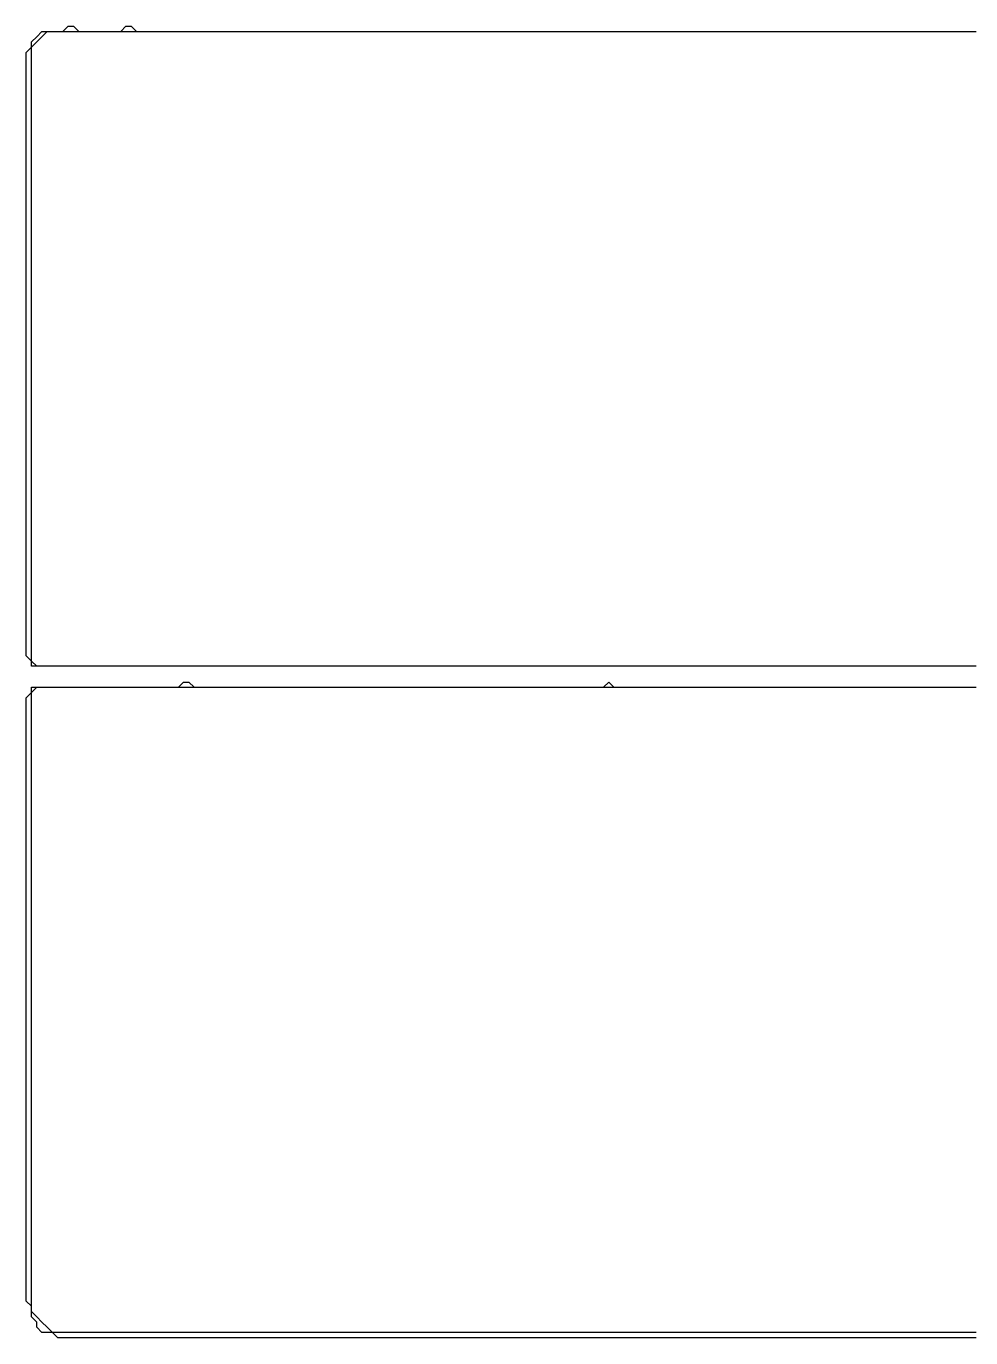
# Model space of a CAD drawing. Header units: metres. Extents: x 110 to 915, y 38 to 623.
# Drawn here: x 120 to 300, y 373 to 623 of the extents above; entities that cross this region are included whole.
import ezdxf

# ---------------------------------------------------------------- set-up
doc = ezdxf.new("R2010")
doc.units = ezdxf.units.M

msp = doc.modelspace()

# ---------------------------------------------------------------- linework, layer by layer
for points in [[(301, 501, 0), (300, 501, 0), (299, 501, 0), (298, 501, 0), (297, 501, 0), (296, 501, 0), (295, 501, 0), (294, 501, 0), (293, 501, 0), (292, 501, 0), (291, 501, 0), (290, 501, 0), (289, 501, 0), (288, 501, 0), (287, 501, 0), (286, 501, 0), (285, 501, 0), (284, 501, 0), (283, 501, 0), (282, 501, 0), (281, 501, 0), (280, 501, 0), (279, 501, 0), (278, 501, 0), (277, 501, 0), (276, 501, 0), (275, 501, 0), (274, 501, 0), (273, 501, 0), (272, 501, 0), (271, 501, 0), (270, 501, 0), (269, 501, 0), (268, 501, 0), (267, 501, 0), (266, 501, 0), (265, 501, 0), (264, 501, 0), (263, 501, 0), (262, 501, 0), (261, 501, 0), (260, 501, 0), (259, 501, 0), (258, 501, 0), (257, 501, 0), (256, 501, 0), (255, 501, 0), (254, 501, 0), (253, 501, 0), (252, 501, 0), (251, 501, 0), (250, 501, 0), (249, 501, 0), (248, 501, 0), (247, 501, 0), (246, 501, 0), (245, 501, 0), (244, 501, 0), (243, 501, 0), (242, 501, 0), (241, 501, 0), (240, 501, 0), (239, 501, 0), (238, 501, 0), (237, 501, 0), (236, 501, 0), (235, 501, 0), (234, 501, 0), (233, 501, 0), (232, 501, 0), (231, 501, 0), (230, 501, 0), (229, 501, 0), (228, 501, 0), (227, 501, 0), (226, 501, 0), (225, 501, 0), (224, 501, 0), (223, 501, 0), (222, 501, 0), (221, 501, 0), (220, 501, 0), (219, 501, 0), (218, 501, 0), (217, 501, 0), (216, 501, 0), (215, 501, 0), (214, 501, 0), (213, 501, 0), (212, 501, 0), (211, 501, 0), (210, 501, 0), (209, 501, 0), (208, 501, 0), (207, 501, 0), (206, 501, 0), (205, 501, 0), (204, 501, 0), (203, 501, 0), (202, 501, 0), (201, 501, 0), (200, 501, 0), (199, 501, 0), (198, 501, 0), (197, 501, 0), (196, 501, 0), (195, 501, 0), (194, 501, 0), (193, 501, 0), (192, 501, 0), (191, 501, 0), (190, 501, 0), (189, 501, 0), (188, 501, 0), (187, 501, 0), (186, 501, 0), (185, 501, 0), (184, 501, 0), (183, 501, 0), (182, 501, 0), (181, 501, 0), (180, 501, 0), (179, 501, 0), (178, 501, 0), (177, 501, 0), (176, 501, 0), (175, 501, 0), (174, 501, 0), (173, 501, 0), (172, 501, 0), (171, 501, 0), (170, 501, 0), (169, 501, 0), (168, 501, 0), (167, 501, 0), (166, 501, 0), (165, 501, 0), (164, 501, 0), (163, 501, 0), (162, 501, 0), (161, 501, 0), (160, 501, 0), (159, 501, 0), (158, 501, 0), (157, 501, 0), (156, 501, 0), (155, 501, 0), (154, 501, 0), (153, 501, 0), (152, 501, 0), (151, 501, 0), (150, 501, 0), (149, 501, 0), (148, 501, 0), (147, 501, 0), (146, 501, 0), (145, 501, 0), (144, 501, 0), (143, 501, 0), (142, 501, 0), (141, 501, 0), (140, 501, 0), (139, 501, 0), (138, 501, 0), (137, 501, 0), (136, 501, 0), (135, 501, 0), (134, 501, 0), (133, 501, 0), (132, 501, 0), (131, 501, 0), (130, 501, 0), (129, 501, 0), (128, 501, 0), (127, 501, 0), (126, 501, 0), (125, 501, 0), (124, 501, 0), (123, 501, 0), (122, 501, 0), (121, 502, 0), (121, 503, 0), (121, 504, 0), (121, 505, 0), (121, 506, 0), (121, 507, 0), (121, 508, 0), (121, 509, 0), (121, 510, 0), (121, 511, 0), (121, 512, 0), (121, 513, 0), (121, 514, 0), (121, 515, 0), (121, 516, 0), (121, 517, 0), (121, 518, 0), (121, 519, 0), (121, 520, 0), (121, 521, 0), (121, 522, 0), (121, 523, 0), (121, 524, 0), (121, 525, 0), (121, 526, 0), (121, 527, 0), (121, 528, 0), (121, 529, 0), (121, 530, 0), (121, 531, 0), (121, 532, 0), (121, 533, 0), (121, 534, 0), (121, 535, 0), (121, 536, 0), (121, 537, 0), (121, 538, 0), (121, 539, 0), (121, 540, 0), (121, 541, 0), (121, 542, 0), (121, 543, 0), (121, 544, 0), (121, 545, 0), (121, 546, 0), (121, 547, 0), (121, 548, 0), (121, 549, 0), (121, 550, 0), (121, 551, 0), (121, 552, 0), (121, 553, 0), (121, 554, 0), (121, 555, 0), (121, 556, 0), (121, 557, 0), (121, 558, 0), (121, 559, 0), (121, 560, 0), (121, 561, 0), (121, 562, 0), (121, 563, 0), (121, 564, 0), (121, 565, 0), (121, 566, 0), (121, 567, 0), (121, 568, 0), (121, 569, 0), (121, 570, 0), (121, 571, 0), (121, 572, 0), (121, 573, 0), (121, 574, 0), (121, 575, 0), (121, 576, 0), (121, 577, 0), (121, 578, 0), (121, 579, 0), (121, 580, 0), (121, 581, 0), (121, 582, 0), (121, 583, 0), (121, 584, 0), (121, 585, 0), (121, 586, 0), (121, 587, 0), (121, 588, 0), (121, 589, 0), (121, 590, 0), (121, 591, 0), (121, 592, 0), (121, 593, 0), (121, 594, 0), (121, 595, 0), (121, 596, 0), (121, 597, 0), (121, 598, 0), (121, 599, 0), (121, 600, 0), (121, 601, 0), (121, 602, 0), (121, 603, 0), (121, 604, 0), (121, 605, 0), (121, 606, 0), (121, 607, 0), (121, 608, 0), (121, 609, 0), (121, 610, 0), (121, 611, 0), (121, 612, 0), (121, 613, 0), (121, 614, 0), (121, 615, 0), (121, 616, 0), (121, 617, 0), (121, 618, 0), (121, 619, 0), (122, 620, 0), (123, 621, 0), (124, 622, 0), (125, 622, 0), (126, 622, 0), (127, 622, 0), (128, 622, 0), (129, 622, 0), (130, 622, 0), (131, 622, 0), (132, 622, 0), (133, 622, 0), (134, 622, 0), (135, 622, 0), (136, 622, 0), (137, 622, 0), (138, 622, 0), (139, 622, 0), (140, 622, 0), (141, 622, 0), (142, 622, 0), (143, 622, 0), (144, 622, 0), (145, 622, 0), (146, 622, 0), (147, 622, 0), (148, 622, 0), (149, 622, 0), (150, 622, 0), (151, 622, 0), (152, 622, 0), (153, 622, 0), (154, 622, 0), (155, 622, 0), (156, 622, 0), (157, 622, 0), (158, 622, 0), (159, 622, 0), (160, 622, 0), (161, 622, 0), (162, 622, 0), (163, 622, 0), (164, 622, 0), (165, 622, 0), (166, 622, 0), (167, 622, 0), (168, 622, 0), (169, 622, 0), (170, 622, 0), (171, 622, 0), (172, 622, 0), (173, 622, 0), (174, 622, 0), (175, 622, 0), (176, 622, 0), (177, 622, 0), (178, 622, 0), (179, 622, 0), (180, 622, 0), (181, 622, 0), (182, 622, 0), (183, 622, 0), (184, 622, 0), (185, 622, 0), (186, 622, 0), (187, 622, 0), (188, 622, 0), (189, 622, 0), (190, 622, 0), (191, 622, 0), (192, 622, 0), (193, 622, 0), (194, 622, 0), (195, 622, 0), (196, 622, 0), (197, 622, 0), (198, 622, 0), (199, 622, 0), (200, 622, 0), (201, 622, 0), (202, 622, 0), (203, 622, 0), (204, 622, 0), (205, 622, 0), (206, 622, 0), (207, 622, 0), (208, 622, 0), (209, 622, 0), (210, 622, 0), (211, 622, 0), (212, 622, 0), (213, 622, 0), (214, 622, 0), (215, 622, 0), (216, 622, 0), (217, 622, 0), (218, 622, 0), (219, 622, 0), (220, 622, 0), (221, 622, 0), (222, 622, 0), (223, 622, 0), (224, 622, 0), (225, 622, 0), (226, 622, 0), (227, 622, 0), (228, 622, 0), (229, 622, 0), (230, 622, 0), (231, 622, 0), (232, 622, 0), (233, 622, 0), (234, 622, 0), (235, 622, 0), (236, 622, 0), (237, 622, 0), (238, 622, 0), (239, 622, 0), (240, 622, 0), (241, 622, 0), (242, 622, 0), (243, 622, 0), (244, 622, 0), (245, 622, 0), (246, 622, 0), (247, 622, 0), (248, 622, 0), (249, 622, 0), (250, 622, 0), (251, 622, 0), (252, 622, 0), (253, 622, 0), (254, 622, 0), (255, 622, 0), (256, 622, 0), (257, 622, 0), (258, 622, 0), (259, 622, 0), (260, 622, 0), (261, 622, 0), (262, 622, 0), (263, 622, 0), (264, 622, 0), (265, 622, 0), (266, 622, 0), (267, 622, 0), (268, 622, 0), (269, 622, 0), (270, 622, 0), (271, 622, 0), (272, 622, 0), (273, 622, 0), (274, 622, 0), (275, 622, 0), (276, 622, 0), (277, 622, 0), (278, 622, 0), (279, 622, 0), (280, 622, 0), (281, 622, 0), (282, 622, 0), (283, 622, 0), (284, 622, 0), (285, 622, 0), (286, 622, 0), (287, 622, 0), (288, 622, 0), (289, 622, 0), (290, 622, 0), (291, 622, 0), (292, 622, 0), (293, 622, 0), (294, 622, 0), (295, 622, 0), (296, 622, 0), (297, 622, 0), (298, 622, 0), (299, 622, 0), (300, 622, 0), (301, 622, 0)], [(301, 374, 0), (300, 374, 0), (299, 374, 0), (298, 374, 0), (297, 374, 0), (296, 374, 0), (295, 374, 0), (294, 374, 0), (293, 374, 0), (292, 374, 0), (291, 374, 0), (290, 374, 0), (289, 374, 0), (288, 374, 0), (287, 374, 0), (286, 374, 0), (285, 374, 0), (284, 374, 0), (283, 374, 0), (282, 374, 0), (281, 374, 0), (280, 374, 0), (279, 374, 0), (278, 374, 0), (277, 374, 0), (276, 374, 0), (275, 374, 0), (274, 374, 0), (273, 374, 0), (272, 374, 0), (271, 374, 0), (270, 374, 0), (269, 374, 0), (268, 374, 0), (267, 374, 0), (266, 374, 0), (265, 374, 0), (264, 374, 0), (263, 374, 0), (262, 374, 0), (261, 374, 0), (260, 374, 0), (259, 374, 0), (258, 374, 0), (257, 374, 0), (256, 374, 0), (255, 374, 0), (254, 374, 0), (253, 374, 0), (252, 374, 0), (251, 374, 0), (250, 374, 0), (249, 374, 0), (248, 374, 0), (247, 374, 0), (246, 374, 0), (245, 374, 0), (244, 374, 0), (243, 374, 0), (242, 374, 0), (241, 374, 0), (240, 374, 0), (239, 374, 0), (238, 374, 0), (237, 374, 0), (236, 374, 0), (235, 374, 0), (234, 374, 0), (233, 374, 0), (232, 374, 0), (231, 374, 0), (230, 374, 0), (229, 374, 0), (228, 374, 0), (227, 374, 0), (226, 374, 0), (225, 374, 0), (224, 374, 0), (223, 374, 0), (222, 374, 0), (221, 374, 0), (220, 374, 0), (219, 374, 0), (218, 374, 0), (217, 374, 0), (216, 374, 0), (215, 374, 0), (214, 374, 0), (213, 374, 0), (212, 374, 0), (211, 374, 0), (210, 374, 0), (209, 374, 0), (208, 374, 0), (207, 374, 0), (206, 374, 0), (205, 374, 0), (204, 374, 0), (203, 374, 0), (202, 374, 0), (201, 374, 0), (200, 374, 0), (199, 374, 0), (198, 374, 0), (197, 374, 0), (196, 374, 0), (195, 374, 0), (194, 374, 0), (193, 374, 0), (192, 374, 0), (191, 374, 0), (190, 374, 0), (189, 374, 0), (188, 374, 0), (187, 374, 0), (186, 374, 0), (185, 374, 0), (184, 374, 0), (183, 374, 0), (182, 374, 0), (181, 374, 0), (180, 374, 0), (179, 374, 0), (178, 374, 0), (177, 374, 0), (176, 374, 0), (175, 374, 0), (174, 374, 0), (173, 374, 0), (172, 374, 0), (171, 374, 0), (170, 374, 0), (169, 374, 0), (168, 374, 0), (167, 374, 0), (166, 374, 0), (165, 374, 0), (164, 374, 0), (163, 374, 0), (162, 374, 0), (161, 374, 0), (160, 374, 0), (159, 374, 0), (158, 374, 0), (157, 374, 0), (156, 374, 0), (155, 374, 0), (154, 374, 0), (153, 374, 0), (152, 374, 0), (151, 374, 0), (150, 374, 0), (149, 374, 0), (148, 374, 0), (147, 374, 0), (146, 374, 0), (145, 374, 0), (144, 374, 0), (143, 374, 0), (142, 374, 0), (141, 374, 0), (140, 374, 0), (139, 374, 0), (138, 374, 0), (137, 374, 0), (136, 374, 0), (135, 374, 0), (134, 374, 0), (133, 374, 0), (132, 374, 0), (131, 374, 0), (130, 374, 0), (129, 374, 0), (128, 374, 0), (127, 374, 0), (126, 374, 0), (125, 374, 0), (124, 375, 0), (123, 376, 0), (122, 377, 0), (121, 378, 0), (121, 379, 0), (121, 380, 0), (121, 381, 0), (121, 382, 0), (121, 383, 0), (121, 384, 0), (121, 385, 0), (121, 386, 0), (121, 387, 0), (121, 388, 0), (121, 389, 0), (121, 390, 0), (121, 391, 0), (121, 392, 0), (121, 393, 0), (121, 394, 0), (121, 395, 0), (121, 396, 0), (121, 397, 0), (121, 398, 0), (121, 399, 0), (121, 400, 0), (121, 401, 0), (121, 402, 0), (121, 403, 0), (121, 404, 0), (121, 405, 0), (121, 406, 0), (121, 407, 0), (121, 408, 0), (121, 409, 0), (121, 410, 0), (121, 411, 0), (121, 412, 0), (121, 413, 0), (121, 414, 0), (121, 415, 0), (121, 416, 0), (121, 417, 0), (121, 418, 0), (121, 419, 0), (121, 420, 0), (121, 421, 0), (121, 422, 0), (121, 423, 0), (121, 424, 0), (121, 425, 0), (121, 426, 0), (121, 427, 0), (121, 428, 0), (121, 429, 0), (121, 430, 0), (121, 431, 0), (121, 432, 0), (121, 433, 0), (121, 434, 0), (121, 435, 0), (121, 436, 0), (121, 437, 0), (121, 438, 0), (121, 439, 0), (121, 440, 0), (121, 441, 0), (121, 442, 0), (121, 443, 0), (121, 444, 0), (121, 445, 0), (121, 446, 0), (121, 447, 0), (121, 448, 0), (121, 449, 0), (121, 450, 0), (121, 451, 0), (121, 452, 0), (121, 453, 0), (121, 454, 0), (121, 455, 0), (121, 456, 0), (121, 457, 0), (121, 458, 0), (121, 459, 0), (121, 460, 0), (121, 461, 0), (121, 462, 0), (121, 463, 0), (121, 464, 0), (121, 465, 0), (121, 466, 0), (121, 467, 0), (121, 468, 0), (121, 469, 0), (121, 470, 0), (121, 471, 0), (121, 472, 0), (121, 473, 0), (121, 474, 0), (121, 475, 0), (121, 476, 0), (121, 477, 0), (121, 478, 0), (121, 479, 0), (121, 480, 0), (121, 481, 0), (121, 482, 0), (121, 483, 0), (121, 484, 0), (121, 485, 0), (121, 486, 0), (121, 487, 0), (121, 488, 0), (121, 489, 0), (121, 490, 0), (121, 491, 0), (121, 492, 0), (121, 493, 0), (121, 494, 0), (121, 495, 0), (121, 496, 0), (122, 497, 0), (123, 497, 0), (124, 497, 0), (125, 497, 0), (126, 497, 0), (127, 497, 0), (128, 497, 0), (129, 497, 0), (130, 497, 0), (131, 497, 0), (132, 497, 0), (133, 497, 0), (134, 497, 0), (135, 497, 0), (136, 497, 0), (137, 497, 0), (138, 497, 0), (139, 497, 0), (140, 497, 0), (141, 497, 0), (142, 497, 0), (143, 497, 0), (144, 497, 0), (145, 497, 0), (146, 497, 0), (147, 497, 0), (148, 497, 0), (149, 497, 0), (150, 497, 0), (151, 497, 0), (152, 497, 0), (153, 497, 0), (154, 497, 0), (155, 497, 0), (156, 497, 0), (157, 497, 0), (158, 497, 0), (159, 497, 0), (160, 497, 0), (161, 497, 0), (162, 497, 0), (163, 497, 0), (164, 497, 0), (165, 497, 0), (166, 497, 0), (167, 497, 0), (168, 497, 0), (169, 497, 0), (170, 497, 0), (171, 497, 0), (172, 497, 0), (173, 497, 0), (174, 497, 0), (175, 497, 0), (176, 497, 0), (177, 497, 0), (178, 497, 0), (179, 497, 0), (180, 497, 0), (181, 497, 0), (182, 497, 0), (183, 497, 0), (184, 497, 0), (185, 497, 0), (186, 497, 0), (187, 497, 0), (188, 497, 0), (189, 497, 0), (190, 497, 0), (191, 497, 0), (192, 497, 0), (193, 497, 0), (194, 497, 0), (195, 497, 0), (196, 497, 0), (197, 497, 0), (198, 497, 0), (199, 497, 0), (200, 497, 0), (201, 497, 0), (202, 497, 0), (203, 497, 0), (204, 497, 0), (205, 497, 0), (206, 497, 0), (207, 497, 0), (208, 497, 0), (209, 497, 0), (210, 497, 0), (211, 497, 0), (212, 497, 0), (213, 497, 0), (214, 497, 0), (215, 497, 0), (216, 497, 0), (217, 497, 0), (218, 497, 0), (219, 497, 0), (220, 497, 0), (221, 497, 0), (222, 497, 0), (223, 497, 0), (224, 497, 0), (225, 497, 0), (226, 497, 0), (227, 497, 0), (228, 497, 0), (229, 497, 0), (230, 497, 0), (231, 497, 0), (232, 497, 0), (233, 497, 0), (234, 497, 0), (235, 497, 0), (236, 497, 0), (237, 497, 0), (238, 497, 0), (239, 497, 0), (240, 497, 0), (241, 497, 0), (242, 497, 0), (243, 497, 0), (244, 497, 0), (245, 497, 0), (246, 497, 0), (247, 497, 0), (248, 497, 0), (249, 497, 0), (250, 497, 0), (251, 497, 0), (252, 497, 0), (253, 497, 0), (254, 497, 0), (255, 497, 0), (256, 497, 0), (257, 497, 0), (258, 497, 0), (259, 497, 0), (260, 497, 0), (261, 497, 0), (262, 497, 0), (263, 497, 0), (264, 497, 0), (265, 497, 0), (266, 497, 0), (267, 497, 0), (268, 497, 0), (269, 497, 0), (270, 497, 0), (271, 497, 0), (272, 497, 0), (273, 497, 0), (274, 497, 0), (275, 497, 0), (276, 497, 0), (277, 497, 0), (278, 497, 0), (279, 497, 0), (280, 497, 0), (281, 497, 0), (282, 497, 0), (283, 497, 0), (284, 497, 0), (285, 497, 0), (286, 497, 0), (287, 497, 0), (288, 497, 0), (289, 497, 0), (290, 497, 0), (291, 497, 0), (292, 497, 0), (293, 497, 0), (294, 497, 0), (295, 497, 0), (296, 497, 0), (297, 497, 0), (298, 497, 0), (299, 497, 0), (300, 497, 0), (301, 497, 0)]]:
    msp.add_polyline3d(points)
at = {"layer": '1'}
for points in [[(301, 501, 0), (300, 501, 0), (299, 501, 0), (298, 501, 0), (297, 501, 0), (296, 501, 0), (295, 501, 0), (294, 501, 0), (293, 501, 0), (292, 501, 0), (291, 501, 0), (290, 501, 0), (289, 501, 0), (288, 501, 0), (287, 501, 0), (286, 501, 0), (285, 501, 0), (284, 501, 0), (283, 501, 0), (282, 501, 0), (281, 501, 0), (280, 501, 0), (279, 501, 0), (278, 501, 0), (277, 501, 0), (276, 501, 0), (275, 501, 0), (274, 501, 0), (273, 501, 0), (272, 501, 0), (271, 501, 0), (270, 501, 0), (269, 501, 0), (268, 501, 0), (267, 501, 0), (266, 501, 0), (265, 501, 0), (264, 501, 0), (263, 501, 0), (262, 501, 0), (261, 501, 0), (260, 501, 0), (259, 501, 0), (258, 501, 0), (257, 501, 0), (256, 501, 0), (255, 501, 0), (254, 501, 0), (253, 501, 0), (252, 501, 0), (251, 501, 0), (250, 501, 0), (249, 501, 0), (248, 501, 0), (247, 501, 0), (246, 501, 0), (245, 501, 0), (244, 501, 0), (243, 501, 0), (242, 501, 0), (241, 501, 0), (240, 501, 0), (239, 501, 0), (238, 501, 0), (237, 501, 0), (236, 501, 0), (235, 501, 0), (234, 501, 0), (233, 501, 0), (232, 501, 0), (231, 501, 0), (230, 501, 0), (229, 501, 0), (228, 501, 0), (227, 501, 0), (226, 501, 0), (225, 501, 0), (224, 501, 0), (223, 501, 0), (222, 501, 0), (221, 501, 0), (220, 501, 0), (219, 501, 0), (218, 501, 0), (217, 501, 0), (216, 501, 0), (215, 501, 0), (214, 501, 0), (213, 501, 0), (212, 501, 0), (211, 501, 0), (210, 501, 0), (209, 501, 0), (208, 501, 0), (207, 501, 0), (206, 501, 0), (205, 501, 0), (204, 501, 0), (203, 501, 0), (202, 501, 0), (201, 501, 0), (200, 501, 0), (199, 501, 0), (198, 501, 0), (197, 501, 0), (196, 501, 0), (195, 501, 0), (194, 501, 0), (193, 501, 0), (192, 501, 0), (191, 501, 0), (190, 501, 0), (189, 501, 0), (188, 501, 0), (187, 501, 0), (186, 501, 0), (185, 501, 0), (184, 501, 0), (183, 501, 0), (182, 501, 0), (181, 501, 0), (180, 501, 0), (179, 501, 0), (178, 501, 0), (177, 501, 0), (176, 501, 0), (175, 501, 0), (174, 501, 0), (173, 501, 0), (172, 501, 0), (171, 501, 0), (170, 501, 0), (169, 501, 0), (168, 501, 0), (167, 501, 0), (166, 501, 0), (165, 501, 0), (164, 501, 0), (163, 501, 0), (162, 501, 0), (161, 501, 0), (160, 501, 0), (159, 501, 0), (158, 501, 0), (157, 501, 0), (156, 501, 0), (155, 501, 0), (154, 501, 0), (153, 501, 0), (152, 501, 0), (151, 501, 0), (150, 501, 0), (149, 501, 0), (148, 501, 0), (147, 501, 0), (146, 501, 0), (145, 501, 0), (144, 501, 0), (143, 501, 0), (142, 501, 0), (141, 501, 0), (140, 501, 0), (139, 501, 0), (138, 501, 0), (137, 501, 0), (136, 501, 0), (135, 501, 0), (134, 501, 0), (133, 501, 0), (132, 501, 0), (131, 501, 0), (130, 501, 0), (129, 501, 0), (128, 501, 0), (127, 501, 0), (126, 501, 0), (125, 501, 0), (124, 501, 0), (123, 501, 0), (122, 501, 0), (121, 501, 0), (121, 502, 0), (120, 503, 0), (120, 504, 0), (120, 505, 0), (120, 506, 0), (120, 507, 0), (120, 508, 0), (120, 509, 0), (120, 510, 0), (120, 511, 0), (120, 512, 0), (120, 513, 0), (120, 514, 0), (120, 515, 0), (120, 516, 0), (120, 517, 0), (120, 518, 0), (120, 519, 0), (120, 520, 0), (120, 521, 0), (120, 522, 0), (120, 523, 0), (120, 524, 0), (120, 525, 0), (120, 526, 0), (120, 527, 0), (120, 528, 0), (120, 529, 0), (120, 530, 0), (120, 531, 0), (120, 532, 0), (120, 533, 0), (120, 534, 0), (120, 535, 0), (120, 536, 0), (120, 537, 0), (120, 538, 0), (120, 539, 0), (120, 540, 0), (120, 541, 0), (120, 542, 0), (120, 543, 0), (120, 544, 0), (120, 545, 0), (120, 546, 0), (120, 547, 0), (120, 548, 0), (120, 549, 0), (120, 550, 0), (120, 551, 0), (120, 552, 0), (120, 553, 0), (120, 554, 0), (120, 555, 0), (120, 556, 0), (120, 557, 0), (120, 558, 0), (120, 559, 0), (120, 560, 0), (120, 561, 0), (120, 562, 0), (120, 563, 0), (120, 564, 0), (120, 565, 0), (120, 566, 0), (120, 567, 0), (120, 568, 0), (120, 569, 0), (120, 570, 0), (120, 571, 0), (120, 572, 0), (120, 573, 0), (120, 574, 0), (120, 575, 0), (120, 576, 0), (120, 577, 0), (120, 578, 0), (120, 579, 0), (120, 580, 0), (120, 581, 0), (120, 582, 0), (120, 583, 0), (120, 584, 0), (120, 585, 0), (120, 586, 0), (120, 587, 0), (120, 588, 0), (120, 589, 0), (120, 590, 0), (120, 591, 0), (120, 592, 0), (120, 593, 0), (120, 594, 0), (120, 595, 0), (120, 596, 0), (120, 597, 0), (120, 598, 0), (120, 599, 0), (120, 600, 0), (120, 601, 0), (120, 602, 0), (120, 603, 0), (120, 604, 0), (120, 605, 0), (120, 606, 0), (120, 607, 0), (120, 608, 0), (120, 609, 0), (120, 610, 0), (120, 611, 0), (120, 612, 0), (120, 613, 0), (120, 614, 0), (120, 615, 0), (120, 616, 0), (120, 617, 0), (120, 618, 0), (121, 619, 0), (121, 620, 0), (122, 621, 0), (123, 622, 0), (124, 622, 0), (125, 622, 0), (126, 622, 0), (127, 622, 0), (128, 623, 0), (129, 623, 0), (130, 622, 0), (131, 622, 0), (132, 622, 0), (133, 622, 0), (134, 622, 0), (135, 622, 0), (136, 622, 0), (137, 622, 0), (138, 622, 0), (139, 623, 0), (140, 623, 0), (141, 622, 0), (142, 622, 0), (143, 622, 0), (144, 622, 0), (145, 622, 0), (146, 622, 0), (147, 622, 0), (148, 622, 0), (149, 622, 0), (150, 622, 0), (151, 622, 0), (152, 622, 0), (153, 622, 0), (154, 622, 0), (155, 622, 0), (156, 622, 0), (157, 622, 0), (158, 622, 0), (159, 622, 0), (160, 622, 0), (161, 622, 0), (162, 622, 0), (163, 622, 0), (164, 622, 0), (165, 622, 0), (166, 622, 0), (167, 622, 0), (168, 622, 0), (169, 622, 0), (170, 622, 0), (171, 622, 0), (172, 622, 0), (173, 622, 0), (174, 622, 0), (175, 622, 0), (176, 622, 0), (177, 622, 0), (178, 622, 0), (179, 622, 0), (180, 622, 0), (181, 622, 0), (182, 622, 0), (183, 622, 0), (184, 622, 0), (185, 622, 0), (186, 622, 0), (187, 622, 0), (188, 622, 0), (189, 622, 0), (190, 622, 0), (191, 622, 0), (192, 622, 0), (193, 622, 0), (194, 622, 0), (195, 622, 0), (196, 622, 0), (197, 622, 0), (198, 622, 0), (199, 622, 0), (200, 622, 0), (201, 622, 0), (202, 622, 0), (203, 622, 0), (204, 622, 0), (205, 622, 0), (206, 622, 0), (207, 622, 0), (208, 622, 0), (209, 622, 0), (210, 622, 0), (211, 622, 0), (212, 622, 0), (213, 622, 0), (214, 622, 0), (215, 622, 0), (216, 622, 0), (217, 622, 0), (218, 622, 0), (219, 622, 0), (220, 622, 0), (221, 622, 0), (222, 622, 0), (223, 622, 0), (224, 622, 0), (225, 622, 0), (226, 622, 0), (227, 622, 0), (228, 622, 0), (229, 622, 0), (230, 622, 0), (231, 622, 0), (232, 622, 0), (233, 622, 0), (234, 622, 0), (235, 622, 0), (236, 622, 0), (237, 622, 0), (238, 622, 0), (239, 622, 0), (240, 622, 0), (241, 622, 0), (242, 622, 0), (243, 622, 0), (244, 622, 0), (245, 622, 0), (246, 622, 0), (247, 622, 0), (248, 622, 0), (249, 622, 0), (250, 622, 0), (251, 622, 0), (252, 622, 0), (253, 622, 0), (254, 622, 0), (255, 622, 0), (256, 622, 0), (257, 622, 0), (258, 622, 0), (259, 622, 0), (260, 622, 0), (261, 622, 0), (262, 622, 0), (263, 622, 0), (264, 622, 0), (265, 622, 0), (266, 622, 0), (267, 622, 0), (268, 622, 0), (269, 622, 0), (270, 622, 0), (271, 622, 0), (272, 622, 0), (273, 622, 0), (274, 622, 0), (275, 622, 0), (276, 622, 0), (277, 622, 0), (278, 622, 0), (279, 622, 0), (280, 622, 0), (281, 622, 0), (282, 622, 0), (283, 622, 0), (284, 622, 0), (285, 622, 0), (286, 622, 0), (287, 622, 0), (288, 622, 0), (289, 622, 0), (290, 622, 0), (291, 622, 0), (292, 622, 0), (293, 622, 0), (294, 622, 0), (295, 622, 0), (296, 622, 0), (297, 622, 0), (298, 622, 0), (299, 622, 0), (300, 622, 0), (301, 622, 0)], [(301, 373, 0), (300, 373, 0), (299, 373, 0), (298, 373, 0), (297, 373, 0), (296, 373, 0), (295, 373, 0), (294, 373, 0), (293, 373, 0), (292, 373, 0), (291, 373, 0), (290, 373, 0), (289, 373, 0), (288, 373, 0), (287, 373, 0), (286, 373, 0), (285, 373, 0), (284, 373, 0), (283, 373, 0), (282, 373, 0), (281, 373, 0), (280, 373, 0), (279, 373, 0), (278, 373, 0), (277, 373, 0), (276, 373, 0), (275, 373, 0), (274, 373, 0), (273, 373, 0), (272, 373, 0), (271, 373, 0), (270, 373, 0), (269, 373, 0), (268, 373, 0), (267, 373, 0), (266, 373, 0), (265, 373, 0), (264, 373, 0), (263, 373, 0), (262, 373, 0), (261, 373, 0), (260, 373, 0), (259, 373, 0), (258, 373, 0), (257, 373, 0), (256, 373, 0), (255, 373, 0), (254, 373, 0), (253, 373, 0), (252, 373, 0), (251, 373, 0), (250, 373, 0), (249, 373, 0), (248, 373, 0), (247, 373, 0), (246, 373, 0), (245, 373, 0), (244, 373, 0), (243, 373, 0), (242, 373, 0), (241, 373, 0), (240, 373, 0), (239, 373, 0), (238, 373, 0), (237, 373, 0), (236, 373, 0), (235, 373, 0), (234, 373, 0), (233, 373, 0), (232, 373, 0), (231, 373, 0), (230, 373, 0), (229, 373, 0), (228, 373, 0), (227, 373, 0), (226, 373, 0), (225, 373, 0), (224, 373, 0), (223, 373, 0), (222, 373, 0), (221, 373, 0), (220, 373, 0), (219, 373, 0), (218, 373, 0), (217, 373, 0), (216, 373, 0), (215, 373, 0), (214, 373, 0), (213, 373, 0), (212, 373, 0), (211, 373, 0), (210, 373, 0), (209, 373, 0), (208, 373, 0), (207, 373, 0), (206, 373, 0), (205, 373, 0), (204, 373, 0), (203, 373, 0), (202, 373, 0), (201, 373, 0), (200, 373, 0), (199, 373, 0), (198, 373, 0), (197, 373, 0), (196, 373, 0), (195, 373, 0), (194, 373, 0), (193, 373, 0), (192, 373, 0), (191, 373, 0), (190, 373, 0), (189, 373, 0), (188, 373, 0), (187, 373, 0), (186, 373, 0), (185, 373, 0), (184, 373, 0), (183, 373, 0), (182, 373, 0), (181, 373, 0), (180, 373, 0), (179, 373, 0), (178, 373, 0), (177, 373, 0), (176, 373, 0), (175, 373, 0), (174, 373, 0), (173, 373, 0), (172, 373, 0), (171, 373, 0), (170, 373, 0), (169, 373, 0), (168, 373, 0), (167, 373, 0), (166, 373, 0), (165, 373, 0), (164, 373, 0), (163, 373, 0), (162, 373, 0), (161, 373, 0), (160, 373, 0), (159, 373, 0), (158, 373, 0), (157, 373, 0), (156, 373, 0), (155, 373, 0), (154, 373, 0), (153, 373, 0), (152, 373, 0), (151, 373, 0), (150, 373, 0), (149, 373, 0), (148, 373, 0), (147, 373, 0), (146, 373, 0), (145, 373, 0), (144, 373, 0), (143, 373, 0), (142, 373, 0), (141, 373, 0), (140, 373, 0), (139, 373, 0), (138, 373, 0), (137, 373, 0), (136, 373, 0), (135, 373, 0), (134, 373, 0), (133, 373, 0), (132, 373, 0), (131, 373, 0), (130, 373, 0), (129, 373, 0), (128, 373, 0), (127, 373, 0), (126, 373, 0), (125, 374, 0), (124, 374, 0), (123, 374, 0), (122, 375, 0), (122, 376, 0), (121, 377, 0), (121, 378, 0), (121, 379, 0), (120, 380, 0), (120, 381, 0), (120, 382, 0), (120, 383, 0), (120, 384, 0), (120, 385, 0), (120, 386, 0), (120, 387, 0), (120, 388, 0), (120, 389, 0), (120, 390, 0), (120, 391, 0), (120, 392, 0), (120, 393, 0), (120, 394, 0), (120, 395, 0), (120, 396, 0), (120, 397, 0), (120, 398, 0), (120, 399, 0), (120, 400, 0), (120, 401, 0), (120, 402, 0), (120, 403, 0), (120, 404, 0), (120, 405, 0), (120, 406, 0), (120, 407, 0), (120, 408, 0), (120, 409, 0), (120, 410, 0), (120, 411, 0), (120, 412, 0), (120, 413, 0), (120, 414, 0), (120, 415, 0), (120, 416, 0), (120, 417, 0), (120, 418, 0), (120, 419, 0), (120, 420, 0), (120, 421, 0), (120, 422, 0), (120, 423, 0), (120, 424, 0), (120, 425, 0), (120, 426, 0), (120, 427, 0), (120, 428, 0), (120, 429, 0), (120, 430, 0), (120, 431, 0), (120, 432, 0), (120, 433, 0), (120, 434, 0), (120, 435, 0), (120, 436, 0), (120, 437, 0), (120, 438, 0), (120, 439, 0), (120, 440, 0), (120, 441, 0), (120, 442, 0), (120, 443, 0), (120, 444, 0), (120, 445, 0), (120, 446, 0), (120, 447, 0), (120, 448, 0), (120, 449, 0), (120, 450, 0), (120, 451, 0), (120, 452, 0), (120, 453, 0), (120, 454, 0), (120, 455, 0), (120, 456, 0), (120, 457, 0), (120, 458, 0), (120, 459, 0), (120, 460, 0), (120, 461, 0), (120, 462, 0), (120, 463, 0), (120, 464, 0), (120, 465, 0), (120, 466, 0), (120, 467, 0), (120, 468, 0), (120, 469, 0), (120, 470, 0), (120, 471, 0), (120, 472, 0), (120, 473, 0), (120, 474, 0), (120, 475, 0), (120, 476, 0), (120, 477, 0), (120, 478, 0), (120, 479, 0), (120, 480, 0), (120, 481, 0), (120, 482, 0), (120, 483, 0), (120, 484, 0), (120, 485, 0), (120, 486, 0), (120, 487, 0), (120, 488, 0), (120, 489, 0), (120, 490, 0), (120, 491, 0), (120, 492, 0), (120, 493, 0), (120, 494, 0), (120, 495, 0), (121, 496, 0), (121, 497, 0), (122, 497, 0), (123, 497, 0), (124, 497, 0), (125, 497, 0), (126, 497, 0), (127, 497, 0), (128, 497, 0), (129, 497, 0), (130, 497, 0), (131, 497, 0), (132, 497, 0), (133, 497, 0), (134, 497, 0), (135, 497, 0), (136, 497, 0), (137, 497, 0), (138, 497, 0), (139, 497, 0), (140, 497, 0), (141, 497, 0), (142, 497, 0), (143, 497, 0), (144, 497, 0), (145, 497, 0), (146, 497, 0), (147, 497, 0), (148, 497, 0), (149, 497, 0), (150, 498, 0), (151, 498, 0), (152, 497, 0), (153, 497, 0), (154, 497, 0), (155, 497, 0), (156, 497, 0), (157, 497, 0), (158, 497, 0), (159, 497, 0), (160, 497, 0), (161, 497, 0), (162, 497, 0), (163, 497, 0), (164, 497, 0), (165, 497, 0), (166, 497, 0), (167, 497, 0), (168, 497, 0), (169, 497, 0), (170, 497, 0), (171, 497, 0), (172, 497, 0), (173, 497, 0), (174, 497, 0), (175, 497, 0), (176, 497, 0), (177, 497, 0), (178, 497, 0), (179, 497, 0), (180, 497, 0), (181, 497, 0), (182, 497, 0), (183, 497, 0), (184, 497, 0), (185, 497, 0), (186, 497, 0), (187, 497, 0), (188, 497, 0), (189, 497, 0), (190, 497, 0), (191, 497, 0), (192, 497, 0), (193, 497, 0), (194, 497, 0), (195, 497, 0), (196, 497, 0), (197, 497, 0), (198, 497, 0), (199, 497, 0), (200, 497, 0), (201, 497, 0), (202, 497, 0), (203, 497, 0), (204, 497, 0), (205, 497, 0), (206, 497, 0), (207, 497, 0), (208, 497, 0), (209, 497, 0), (210, 497, 0), (211, 497, 0), (212, 497, 0), (213, 497, 0), (214, 497, 0), (215, 497, 0), (216, 497, 0), (217, 497, 0), (218, 497, 0), (219, 497, 0), (220, 497, 0), (221, 497, 0), (222, 497, 0), (223, 497, 0), (224, 497, 0), (225, 497, 0), (226, 497, 0), (227, 497, 0), (228, 497, 0), (229, 497, 0), (230, 497, 0), (231, 498, 0), (232, 497, 0), (233, 497, 0), (234, 497, 0), (235, 497, 0), (236, 497, 0), (237, 497, 0), (238, 497, 0), (239, 497, 0), (240, 497, 0), (241, 497, 0), (242, 497, 0), (243, 497, 0), (244, 497, 0), (245, 497, 0), (246, 497, 0), (247, 497, 0), (248, 497, 0), (249, 497, 0), (250, 497, 0), (251, 497, 0), (252, 497, 0), (253, 497, 0), (254, 497, 0), (255, 497, 0), (256, 497, 0), (257, 497, 0), (258, 497, 0), (259, 497, 0), (260, 497, 0), (261, 497, 0), (262, 497, 0), (263, 497, 0), (264, 497, 0), (265, 497, 0), (266, 497, 0), (267, 497, 0), (268, 497, 0), (269, 497, 0), (270, 497, 0), (271, 497, 0), (272, 497, 0), (273, 497, 0), (274, 497, 0), (275, 497, 0), (276, 497, 0), (277, 497, 0), (278, 497, 0), (279, 497, 0), (280, 497, 0), (281, 497, 0), (282, 497, 0), (283, 497, 0), (284, 497, 0), (285, 497, 0), (286, 497, 0), (287, 497, 0), (288, 497, 0), (289, 497, 0), (290, 497, 0), (291, 497, 0), (292, 497, 0), (293, 497, 0), (294, 497, 0), (295, 497, 0), (296, 497, 0), (297, 497, 0), (298, 497, 0), (299, 497, 0), (300, 497, 0), (301, 497, 0)]]:
    msp.add_polyline3d(points, dxfattribs=at)

doc.saveas('drawing.dxf')
